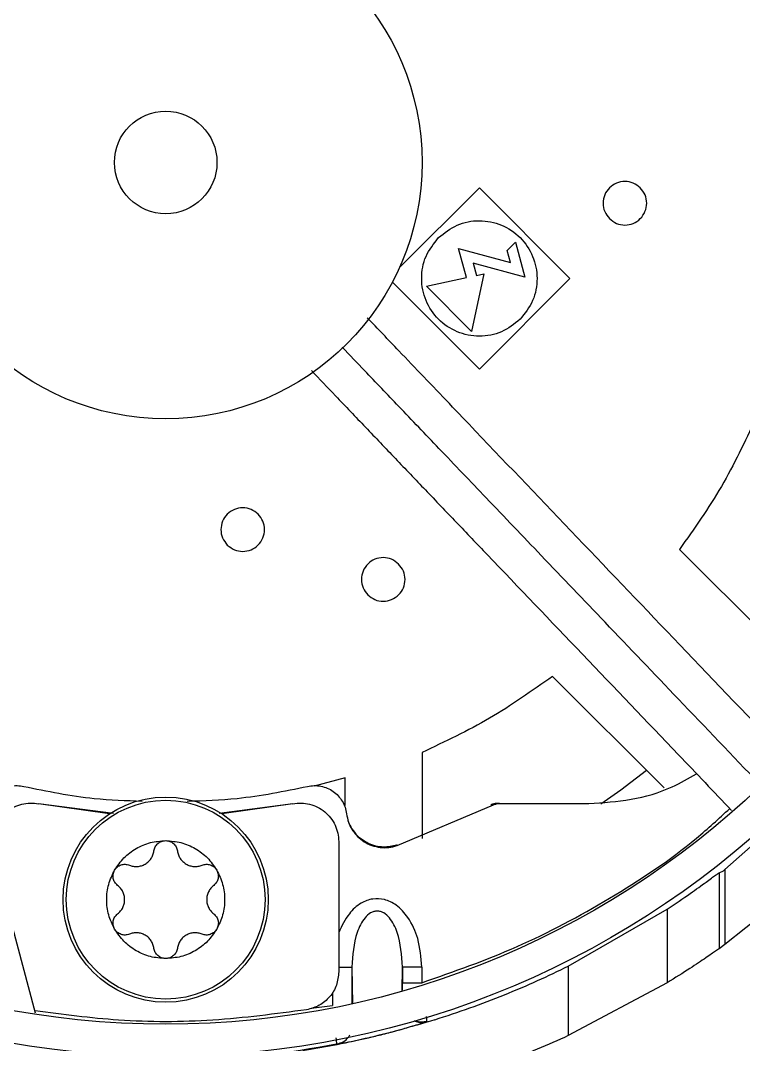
# Model space of a CAD drawing. Header units: inches. Extents: x 1229 to 1453, y -1023 to -720.
# Drawn here: x 1253.728 to 1255.949, y -747.97 to -744.825 of the extents above; entities that cross this region are included whole.
import ezdxf

# ---------------------------------------------------------------- set-up
doc = ezdxf.new("R2010")
doc.units = ezdxf.units.IN
doc.header["$MEASUREMENT"] = 0

msp = doc.modelspace()

# ---------------------------------------------------------------- linework, layer by layer
at = {"color": 18, "linetype": 'Continuous', "lineweight": 25, "true_color": 0x000000}
for p, q in [((1254.8919, -745.5839), (1255.1372, -745.3386)), ((1255.1372, -745.3386), (1255.4156, -745.617)), ((1255.2228, -745.5314), (1255.2486, -745.5057)), ((1255.2486, -745.5057), (1255.2772, -745.6126)), ((1255.0973, -745.6145), (1255.0734, -745.5254)), ((1255.0734, -745.5254), (1255.2327, -745.5681)), ((1255.2327, -745.5681), (1255.2228, -745.5314)), ((1255.118, -745.5699), (1255.1282, -745.608)), ((1255.2772, -745.6126), (1255.118, -745.5699)), ((1255.1511, -745.6031), (1255.1136, -745.7799)), ((1255.1282, -745.608), (1255.1511, -745.6031)), ((1255.1372, -745.8954), (1254.8702, -745.6284)), ((1254.9744, -745.6407), (1255.0973, -745.6145)), ((1255.4156, -745.617), (1255.1372, -745.8954)), ((1255.1136, -745.7799), (1254.9744, -745.6407)), ((1255.7519, -746.4491), (1256.0948, -746.792)), ((1255.7049, -747.1816), (1255.3622, -746.8389)), ((1254.9613, -747.0725), (1254.9613, -747.3371)), ((1254.725, -747.1506), (1254.6298, -747.1758)), ((1254.725, -747.2357), (1254.725, -747.1506)), ((1254.0011, -747.2612), (1253.7834, -747.2303)), ((1254.0135, -747.2605), (1253.7834, -747.2303)), ((1254.5643, -747.2303), (1254.3386, -747.26)), ((1254.5643, -747.2303), (1254.3466, -747.2612)), ((1254.8845, -747.3588), (1255.181, -747.2337)), ((1255.1729, -747.2336), (1255.181, -747.2337)), ((1255.1991, -747.2293), (1255.1906, -747.2293)), ((1255.1991, -747.2293), (1255.4731, -747.2293)), ((1254.7054, -747.3462), (1254.7054, -747.7463)), ((1254.8845, -747.3588), (1254.8842, -747.3568)), ((1255.9969, -747.3394), (1255.8912, -747.4322)), ((1255.8734, -747.442), (1255.8868, -747.4357)), ((1255.8734, -747.442), (1255.8734, -747.6754)), ((1255.8868, -747.4357), (1255.8912, -747.4322)), ((1255.8912, -747.4322), (1255.8912, -747.6627)), ((1253.7744, -747.8728), (1253.6644, -747.4648)), ((1256.1265, -747.4751), (1255.8912, -747.6627)), ((1255.4102, -747.729), (1255.714, -747.5541)), ((1255.714, -747.5541), (1255.714, -747.7801)), ((1255.8912, -747.6627), (1255.8734, -747.6754)), ((1254.7054, -747.7317), (1254.7457, -747.7317)), ((1254.7457, -747.7317), (1254.7474, -747.8444)), ((1254.7457, -747.7317), (1254.7457, -747.8448)), ((1254.9001, -747.8058), (1254.9012, -747.7317)), ((1254.9012, -747.7317), (1254.9012, -747.7797)), ((1254.9602, -747.7317), (1254.9602, -747.7797)), ((1255.4102, -747.729), (1255.4102, -747.9423)), ((1254.9011, -747.8015), (1254.9012, -747.7797)), ((1255.714, -747.7801), (1255.4102, -747.9423)), ((1254.6867, -747.8101), (1254.6867, -747.8493)), ((1254.6202, -747.858), (1254.6867, -747.8493)), ((1254.9764, -747.8983), (1254.9758, -747.8989)), ((1254.699, -747.9673), (1254.7006, -747.9678))]:
    msp.add_line(p, q, dxfattribs=at)
at = {"color": 18, "linetype": 'Continuous', "lineweight": 25, "true_color": 0x000000, "flags": 128}
msp.add_lwpolyline([(1255.5099, -747.2308), (1255.5721, -747.1872), (1255.6508, -747.1275)], dxfattribs=at)
at = {"color": 18, "linetype": 'Continuous', "lineweight": 25, "true_color": 0x000000}
for centre, radius in [((1254.1739, -745.2608), 11.7126), ((1254.1739, -745.2608), 8.5704), ((1254.1739, -745.2608), 8.472), ((1254.1739, -745.2608), 6.6478), ((1254.1739, -745.2608), 6.5493), ((1254.1739, -745.2608), 4.7037), ((1254.1739, -745.2608), 4.6053), ((1254.1739, -745.2608), 2.745), ((1254.1739, -745.2608), 2.6465), ((1254.1739, -745.2608), 0.7874), ((1254.1739, -745.2608), 0.1575), ((1254.1739, -747.5246), 0.315), ((1254.1739, -747.5246), 0.3053)]:
    msp.add_circle(centre, radius, dxfattribs=at)
msp.add_arc((1254.1739, -745.2608), 2.7569, 262.2932, 280.98, dxfattribs=at)
for points, knots in [([(1242.4643, -745.2608), (1242.4692, -745.0053), (1242.4788, -744.4944), (1242.5568, -743.7313), (1242.681, -742.9748), (1242.8553, -742.228), (1243.0778, -741.4942), (1243.3479, -740.7766), (1243.6644, -740.0781), (1244.0259, -739.4019), (1244.4308, -738.7507), (1244.8774, -738.1274), (1245.3639, -737.5347), (1245.8881, -736.975), (1246.4477, -736.4508), (1247.0405, -735.9644), (1247.6637, -735.5177), (1248.3149, -735.1128), (1248.9912, -734.7513), (1249.6896, -734.4349), (1250.4073, -734.1648), (1251.141, -733.9422), (1251.8878, -733.7681), (1252.6444, -733.6432), (1253.4075, -733.568), (1254.1739, -733.5429), (1254.9402, -733.568), (1255.7033, -733.6432), (1256.4599, -733.7681), (1257.2067, -733.9422), (1257.9404, -734.1648), (1258.6581, -734.4349), (1259.3565, -734.7513), (1260.0328, -735.1128), (1260.684, -735.5177), (1261.3073, -735.9644), (1261.9, -736.4508), (1262.4597, -736.975), (1262.9838, -737.5347), (1263.4703, -738.1274), (1263.9169, -738.7507), (1264.3218, -739.4019), (1264.6833, -740.0781), (1264.9998, -740.7766), (1265.2699, -741.4942), (1265.4924, -742.228), (1265.6667, -742.9748), (1265.7909, -743.7313), (1265.8689, -744.4944), (1265.8786, -745.0053), (1265.8834, -745.2608)], [0, 0, 0, 0, 0.020833, 0.041667, 0.0625, 0.083333, 0.104167, 0.125, 0.145833, 0.166667, 0.1875, 0.208333, 0.229167, 0.25, 0.270833, 0.291667, 0.3125, 0.333333, 0.354167, 0.375, 0.395833, 0.416667, 0.4375, 0.458333, 0.479167, 0.5, 0.520833, 0.541667, 0.5625, 0.583333, 0.604167, 0.625, 0.645833, 0.666667, 0.6875, 0.708333, 0.729167, 0.75, 0.770833, 0.791667, 0.8125, 0.833333, 0.854167, 0.875, 0.895833, 0.916667, 0.9375, 0.958333, 0.979167, 1, 1, 1, 1]), ([(1265.8834, -745.2608), (1265.8786, -745.5163), (1265.8689, -746.0272), (1265.7909, -746.7903), (1265.6667, -747.5468), (1265.4924, -748.2936), (1265.2699, -749.0274), (1264.9998, -749.745), (1264.6833, -750.4435), (1264.3218, -751.1197), (1263.9169, -751.7709), (1263.4703, -752.3942), (1262.9838, -752.9869), (1262.4597, -753.5466), (1261.9, -754.0708), (1261.3073, -754.5572), (1260.684, -755.0039), (1260.0328, -755.4088), (1259.3565, -755.7703), (1258.6581, -756.0867), (1257.9404, -756.3568), (1257.2067, -756.5794), (1256.4599, -756.7535), (1255.7033, -756.8784), (1254.9402, -756.9536), (1254.1739, -756.9787), (1253.4075, -756.9536), (1252.6444, -756.8784), (1251.8878, -756.7535), (1251.141, -756.5794), (1250.4073, -756.3568), (1249.6896, -756.0867), (1248.9912, -755.7702), (1248.3149, -755.4088), (1247.6637, -755.0039), (1247.0405, -754.5572), (1246.4477, -754.0708), (1245.8881, -753.5466), (1245.3639, -752.9869), (1244.8774, -752.3942), (1244.4308, -751.7709), (1244.0259, -751.1197), (1243.6644, -750.4435), (1243.3479, -749.745), (1243.0778, -749.0274), (1242.8553, -748.2936), (1242.681, -747.5468), (1242.5568, -746.7903), (1242.4788, -746.0272), (1242.4692, -745.5163), (1242.4643, -745.2608)], [0, 0, 0, 0, 0.020833, 0.041667, 0.0625, 0.083333, 0.104167, 0.125, 0.145833, 0.166667, 0.1875, 0.208333, 0.229167, 0.25, 0.270833, 0.291667, 0.3125, 0.333333, 0.354167, 0.375, 0.395833, 0.416667, 0.4375, 0.458333, 0.479167, 0.5, 0.520833, 0.541667, 0.5625, 0.583333, 0.604167, 0.625, 0.645833, 0.666667, 0.6875, 0.708333, 0.729167, 0.75, 0.770833, 0.791667, 0.8125, 0.833333, 0.854167, 0.875, 0.895833, 0.916667, 0.9375, 0.958333, 0.979167, 1, 1, 1, 1]), ([(1255.6315, -745.3387), (1255.6246, -745.3333), (1255.6108, -745.3223), (1255.5841, -745.3175), (1255.5579, -745.3226), (1255.5356, -745.3375), (1255.5207, -745.3598), (1255.5156, -745.386), (1255.5204, -745.4127), (1255.5314, -745.4265), (1255.5368, -745.4334)], [0, 0, 0, 0, 0.124991, 0.250006, 0.374998, 0.499989, 0.624997, 0.749994, 0.874992, 1, 1, 1, 1]), ([(1255.5368, -745.4334), (1255.5438, -745.4389), (1255.5576, -745.4498), (1255.5843, -745.4547), (1255.6104, -745.4495), (1255.6327, -745.4346), (1255.6476, -745.4123), (1255.6528, -745.3862), (1255.6479, -745.3595), (1255.637, -745.3457), (1255.6315, -745.3387)], [0, 0, 0, 0, 0.124991, 0.249983, 0.374998, 0.499989, 0.624997, 0.749994, 0.874992, 1, 1, 1, 1]), ([(1255.0119, -745.4917), (1255.0302, -745.4772), (1255.0668, -745.4482), (1255.1374, -745.4355), (1255.2067, -745.449), (1255.2657, -745.4885), (1255.3052, -745.5475), (1255.3188, -745.6168), (1255.306, -745.6874), (1255.277, -745.724), (1255.2625, -745.7423)], [0, 0, 0, 0, 0.125002, 0.250003, 0.375004, 0.5, 0.624999, 0.75, 0.875, 1, 1, 1, 1]), ([(1255.2625, -745.7423), (1255.2442, -745.7568), (1255.2076, -745.7858), (1255.137, -745.7986), (1255.0677, -745.785), (1255.0087, -745.7455), (1254.9692, -745.6865), (1254.9557, -745.6172), (1254.9684, -745.5466), (1254.9974, -745.51), (1255.0119, -745.4917)], [0, 0, 0, 0, 0.124997, 0.249999, 0.375001, 0.500004, 0.625001, 0.750002, 0.875004, 1, 1, 1, 1]), ([(1256.0832, -747.0878), (1255.9732, -746.9727), (1255.7581, -746.7477), (1255.4388, -746.4136), (1255.2028, -746.1666), (1255.0457, -746.0022), (1254.9672, -745.92), (1254.8831, -745.832), (1254.8252, -745.7714), (1254.7927, -745.7375)], [0, 0, 0, 0, 0.256103, 0.500516, 0.742267, 0.804636, 0.865497, 0.924706, 1, 1, 1, 1]), ([(1255.9976, -747.1692), (1255.9147, -747.0825), (1255.7566, -746.9171), (1255.5332, -746.6833), (1255.3363, -746.4772), (1255.1662, -746.2992), (1255.0202, -746.1464), (1254.8958, -746.0163), (1254.797, -745.9129), (1254.7393, -745.8525), (1254.7164, -745.8285)], [0, 0, 0, 0, 0.1943214, 0.3704577, 0.5233705, 0.6554348, 0.7687193, 0.8650902, 0.9463458, 1, 1, 1, 1]), ([(1254.6215, -745.9002), (1254.6461, -745.9259), (1254.7014, -745.9838), (1254.7874, -746.0737), (1254.8794, -746.1701), (1254.9723, -746.2673), (1255.0663, -746.3657), (1255.2271, -746.5339), (1255.4546, -746.772), (1255.7048, -747.0338), (1255.8575, -747.1936), (1255.9119, -747.2505)], [0, 0, 0, 0, 0.057144, 0.128522, 0.199601, 0.271053, 0.344335, 0.418101, 0.644545, 0.873366, 1, 1, 1, 1]), ([(1255.9856, -746.0482), (1255.9526, -746.1185), (1255.8865, -746.259), (1255.7968, -746.3857), (1255.7519, -746.4491)], [0, 0, 0, 0, 0.499998, 1, 1, 1, 1]), ([(1254.4578, -746.3409), (1254.4509, -746.3355), (1254.4371, -746.3245), (1254.4104, -746.3197), (1254.3842, -746.3248), (1254.3619, -746.3397), (1254.347, -746.362), (1254.3419, -746.3882), (1254.3467, -746.4149), (1254.3577, -746.4287), (1254.3632, -746.4356)], [0, 0, 0, 0, 0.124991, 0.250006, 0.374998, 0.499989, 0.624997, 0.749994, 0.874992, 1, 1, 1, 1]), ([(1254.3632, -746.4356), (1254.3701, -746.4411), (1254.3839, -746.452), (1254.4106, -746.4569), (1254.4367, -746.4517), (1254.459, -746.4368), (1254.474, -746.4145), (1254.4791, -746.3884), (1254.4743, -746.3617), (1254.4633, -746.3479), (1254.4578, -746.3409)], [0, 0, 0, 0, 0.124991, 0.249983, 0.374998, 0.499989, 0.624997, 0.749995, 0.874992, 1, 1, 1, 1]), ([(1254.8893, -746.4941), (1254.8824, -746.4886), (1254.8686, -746.4776), (1254.8419, -746.4728), (1254.8157, -746.4779), (1254.7934, -746.4928), (1254.7785, -746.5151), (1254.7734, -746.5413), (1254.7782, -746.568), (1254.7892, -746.5818), (1254.7947, -746.5887)], [0, 0, 0, 0, 0.125009, 0.250002, 0.374995, 0.500005, 0.625, 0.750002, 0.875004, 1, 1, 1, 1]), ([(1254.7947, -746.5887), (1254.8016, -746.5942), (1254.8154, -746.6052), (1254.8421, -746.61), (1254.8682, -746.6048), (1254.8905, -746.5899), (1254.9055, -746.5676), (1254.9106, -746.5415), (1254.9058, -746.5148), (1254.8948, -746.501), (1254.8893, -746.4941)], [0, 0, 0, 0, 0.12501, 0.250004, 0.374998, 0.500009, 0.625006, 0.750004, 0.875003, 1, 1, 1, 1]), ([(1255.3622, -746.8389), (1255.2988, -746.8837), (1255.172, -746.9734), (1255.0315, -747.0395), (1254.9613, -747.0725)], [0, 0, 0, 0, 0.500001, 1, 1, 1, 1]), ([(1255.4731, -747.2293), (1255.5168, -747.2266), (1255.6042, -747.2213), (1255.7171, -747.1884), (1255.7798, -747.1523), (1255.8045, -747.1381)], [0, 0, 0, 0, 0.3772621, 0.7545263, 1, 1, 1, 1]), ([(1253.6184, -747.261), (1253.6196, -747.2542), (1253.6221, -747.2407), (1253.6311, -747.222), (1253.6434, -747.2054), (1253.659, -747.1918), (1253.6771, -747.1816), (1253.6969, -747.1757), (1253.7176, -747.1735), (1253.7311, -747.1758), (1253.7379, -747.1769)], [0, 0, 0, 0, 0.124972, 0.25001, 0.374947, 0.500009, 0.624949, 0.75001, 0.874956, 1, 1, 1, 1]), ([(1253.7379, -747.1769), (1253.8098, -747.1916), (1253.93, -747.2161), (1254.0524, -747.2202), (1254.1015, -747.2218)], [0, 0, 0, 0, 0.59872, 1, 1, 1, 1]), ([(1254.2403, -747.2221), (1254.2914, -747.2205), (1254.4158, -747.2163), (1254.5379, -747.1915), (1254.6098, -747.1769)], [0, 0, 0, 0, 0.410746, 1, 1, 1, 1]), ([(1254.6098, -747.1769), (1254.6166, -747.1758), (1254.6302, -747.1735), (1254.6508, -747.1757), (1254.6706, -747.1816), (1254.6887, -747.1918), (1254.7043, -747.2053), (1254.7166, -747.222), (1254.7257, -747.2407), (1254.7281, -747.2542), (1254.7293, -747.261)], [0, 0, 0, 0, 0.124957, 0.249986, 0.374922, 0.499987, 0.624919, 0.749987, 0.874963, 1, 1, 1, 1]), ([(1253.6424, -747.3462), (1253.6429, -747.3375), (1253.644, -747.3201), (1253.6529, -747.2953), (1253.6666, -747.273), (1253.6849, -747.2542), (1253.7069, -747.2398), (1253.7315, -747.2308), (1253.7575, -747.2269), (1253.7748, -747.2292), (1253.7834, -747.2303)], [0, 0, 0, 0, 0.125001, 0.250007, 0.375006, 0.500011, 0.625006, 0.750002, 0.875009, 1, 1, 1, 1]), ([(1254.5643, -747.2303), (1254.5729, -747.2292), (1254.5902, -747.2269), (1254.6162, -747.2308), (1254.6408, -747.2398), (1254.6628, -747.2542), (1254.6811, -747.273), (1254.6948, -747.2953), (1254.7037, -747.3201), (1254.7048, -747.3375), (1254.7054, -747.3462)], [0, 0, 0, 0, 0.1250108, 0.2500147, 0.3750084, 0.5000003, 0.6250025, 0.7499986, 0.8750015, 1, 1, 1, 1]), ([(1255.1906, -747.2293), (1255.1875, -747.2295), (1255.1814, -747.2299), (1255.1757, -747.2324), (1255.1729, -747.2336)], [0, 0, 0, 0, 0.4999258, 1, 1, 1, 1]), ([(1255.181, -747.2337), (1255.1838, -747.2324), (1255.1896, -747.2298), (1255.1959, -747.2295), (1255.1991, -747.2293)], [0, 0, 0, 0, 0.499811, 1, 1, 1, 1]), ([(1254.7293, -747.261), (1254.731, -747.2696), (1254.7342, -747.2869), (1254.7461, -747.3106), (1254.7626, -747.3312), (1254.7832, -747.3477), (1254.807, -747.3592), (1254.8327, -747.3651), (1254.8591, -747.3656), (1254.876, -747.361), (1254.8845, -747.3588)], [0, 0, 0, 0, 0.125208, 0.250383, 0.3755, 0.500527, 0.625481, 0.750346, 0.875187, 1, 1, 1, 1]), ([(1254.9602, -747.7797), (1255.0589, -747.7453), (1255.2584, -747.6756), (1255.5402, -747.5238), (1255.7593, -747.3801), (1255.8727, -747.2757), (1255.9063, -747.2447)], [0, 0, 0, 0, 0.2857913, 0.5780338, 0.8747466, 1, 1, 1, 1]), ([(1254.7787, -747.3413), (1254.7774, -747.3406), (1254.7692, -747.3358), (1254.7569, -747.3228), (1254.7427, -747.3038), (1254.737, -747.2895), (1254.7343, -747.2825)], [0, 0, 0, 0, 0.056332, 0.380798, 0.697074, 1, 1, 1, 1]), ([(1254.7345, -747.2831), (1254.7346, -747.2832), (1254.7365, -747.2917), (1254.7455, -747.3074), (1254.76, -747.3276), (1254.7731, -747.3371), (1254.7789, -747.3413)], [0, 0, 0, 0, 0.006958, 0.351127, 0.713593, 1, 1, 1, 1]), ([(1254.017, -747.434), (1254.026, -747.4209), (1254.0438, -747.3947), (1254.0824, -747.3662), (1254.1264, -747.3471), (1254.158, -747.3447), (1254.1739, -747.3435)], [0, 0, 0, 0, 0.25, 0.500009, 0.750001, 1, 1, 1, 1]), ([(1254.1379, -747.375), (1254.1389, -747.3707), (1254.141, -747.3622), (1254.1495, -747.3519), (1254.1608, -747.3448), (1254.1695, -747.3439), (1254.1739, -747.3435)], [0, 0, 0, 0, 0.25002, 0.500039, 0.749992, 1, 1, 1, 1]), ([(1254.1739, -747.3435), (1254.1782, -747.3439), (1254.1869, -747.3448), (1254.1982, -747.3519), (1254.2067, -747.3622), (1254.2088, -747.3707), (1254.2098, -747.375)], [0, 0, 0, 0, 0.249996, 0.5000136, 0.7500207, 1, 1, 1, 1]), ([(1254.1739, -747.3435), (1254.1897, -747.3447), (1254.2213, -747.3471), (1254.2653, -747.3662), (1254.3039, -747.3947), (1254.3218, -747.4209), (1254.3307, -747.434)], [0, 0, 0, 0, 0.250018, 0.500003, 0.750006, 1, 1, 1, 1]), ([(1254.8843, -747.3573), (1254.8703, -747.3604), (1254.8486, -747.3652), (1254.8186, -747.3605), (1254.7968, -747.3534), (1254.7843, -747.3451), (1254.7787, -747.3413)], [0, 0, 0, 0, 0.384942, 0.596379, 0.815696, 1, 1, 1, 1]), ([(1254.7789, -747.3413), (1254.7806, -747.3426), (1254.7893, -747.3499), (1254.8087, -747.3577), (1254.8348, -747.3635), (1254.8606, -747.3632), (1254.8765, -747.3589), (1254.8842, -747.3568)], [0, 0, 0, 0, 0.057973, 0.309073, 0.553272, 0.784913, 1, 1, 1, 1]), ([(1254.0623, -747.4186), (1254.0663, -747.42), (1254.0742, -747.4227), (1254.087, -747.4232), (1254.0994, -747.4209), (1254.1111, -747.4159), (1254.1213, -747.4083), (1254.1295, -747.3986), (1254.1354, -747.3874), (1254.1371, -747.3791), (1254.1379, -747.375)], [0, 0, 0, 0, 0.12501, 0.250004, 0.375012, 0.500011, 0.625011, 0.750021, 0.875002, 1, 1, 1, 1]), ([(1254.2098, -747.375), (1254.2106, -747.3791), (1254.2123, -747.3874), (1254.2182, -747.3986), (1254.2264, -747.4083), (1254.2366, -747.4159), (1254.2483, -747.4209), (1254.2607, -747.4232), (1254.2735, -747.4227), (1254.2815, -747.42), (1254.2854, -747.4186)], [0, 0, 0, 0, 0.125008, 0.249987, 0.374996, 0.499995, 0.624992, 0.749999, 0.874992, 1, 1, 1, 1]), ([(1254.017, -747.434), (1254.0196, -747.4305), (1254.0247, -747.4234), (1254.0365, -747.4172), (1254.0497, -747.4149), (1254.0581, -747.4174), (1254.0623, -747.4186)], [0, 0, 0, 0, 0.24999, 0.499994, 0.749963, 1, 1, 1, 1]), ([(1254.2854, -747.4186), (1254.2896, -747.4174), (1254.298, -747.4149), (1254.3112, -747.4172), (1254.323, -747.4234), (1254.3281, -747.4305), (1254.3307, -747.434)], [0, 0, 0, 0, 0.249948, 0.500007, 0.750011, 1, 1, 1, 1]), ([(1254.017, -747.6151), (1254.0101, -747.6008), (1253.9964, -747.5722), (1253.9909, -747.5246), (1253.9964, -747.4769), (1254.0101, -747.4483), (1254.017, -747.434)], [0, 0, 0, 0, 0.25, 0.5, 0.75, 1, 1, 1, 1]), ([(1254.0263, -747.4809), (1254.0231, -747.4779), (1254.0168, -747.4719), (1254.0122, -747.4594), (1254.0117, -747.446), (1254.0152, -747.438), (1254.017, -747.434)], [0, 0, 0, 0, 0.24999, 0.499996, 0.749992, 1, 1, 1, 1]), ([(1254.3307, -747.434), (1254.3325, -747.438), (1254.336, -747.446), (1254.3356, -747.4594), (1254.3309, -747.4719), (1254.3246, -747.4779), (1254.3214, -747.4809)], [0, 0, 0, 0, 0.250008, 0.500004, 0.75001, 1, 1, 1, 1]), ([(1254.3307, -747.434), (1254.3376, -747.4483), (1254.3513, -747.4769), (1254.3568, -747.5246), (1254.3513, -747.5722), (1254.3376, -747.6008), (1254.3307, -747.6151)], [0, 0, 0, 0, 0.25, 0.5, 0.75, 1, 1, 1, 1]), ([(1255.714, -747.5541), (1255.7386, -747.5375), (1255.7852, -747.5058), (1255.8343, -747.4702), (1255.8654, -747.4473), (1255.8708, -747.4437), (1255.8734, -747.442)], [0, 0, 0, 0, 0.289962, 0.549996, 0.782911, 1, 1, 1, 1]), ([(1254.0263, -747.5682), (1254.0295, -747.5655), (1254.0358, -747.5599), (1254.0426, -747.5491), (1254.0469, -747.5372), (1254.0483, -747.5246), (1254.0469, -747.512), (1254.0426, -747.5), (1254.0358, -747.4892), (1254.0295, -747.4837), (1254.0263, -747.4809)], [0, 0, 0, 0, 0.125012, 0.250004, 0.375001, 0.500001, 0.624999, 0.749996, 0.874989, 1, 1, 1, 1]), ([(1254.3214, -747.4809), (1254.3182, -747.4837), (1254.3119, -747.4892), (1254.3051, -747.5), (1254.3008, -747.512), (1254.2994, -747.5246), (1254.3008, -747.5372), (1254.3051, -747.5491), (1254.3119, -747.5599), (1254.3182, -747.5655), (1254.3214, -747.5682)], [0, 0, 0, 0, 0.1250108, 0.2500039, 0.375001, 0.4999994, 0.6249992, 0.7499963, 0.8749882, 1, 1, 1, 1]), ([(1254.9602, -747.7317), (1254.958, -747.7022), (1254.9539, -747.6487), (1254.9239, -747.583), (1254.8866, -747.5417), (1254.8476, -747.5223), (1254.8088, -747.5203), (1254.7699, -747.5352), (1254.7311, -747.5705), (1254.7148, -747.6056), (1254.7054, -747.6258)], [0, 0, 0, 0, 0.200491, 0.362856, 0.481729, 0.572279, 0.652474, 0.738947, 0.849163, 1, 1, 1, 1]), ([(1254.017, -747.6151), (1254.0152, -747.6111), (1254.0117, -747.6031), (1254.0122, -747.5898), (1254.0168, -747.5773), (1254.0231, -747.5713), (1254.0263, -747.5682)], [0, 0, 0, 0, 0.250008, 0.500004, 0.75001, 1, 1, 1, 1]), ([(1254.3214, -747.5682), (1254.3246, -747.5713), (1254.3309, -747.5773), (1254.3356, -747.5898), (1254.336, -747.6031), (1254.3325, -747.6111), (1254.3307, -747.6151)], [0, 0, 0, 0, 0.24999, 0.499996, 0.749992, 1, 1, 1, 1]), ([(1254.9012, -747.7317), (1254.8988, -747.6955), (1254.8954, -747.6425), (1254.8685, -747.5867), (1254.8476, -747.5668), (1254.834, -747.5608), (1254.8235, -747.5592), (1254.8129, -747.5608), (1254.7993, -747.5668), (1254.7784, -747.5867), (1254.7515, -747.6425), (1254.7481, -747.6955), (1254.7457, -747.7317)], [0, 0, 0, 0, 0.268251, 0.392859, 0.448852, 0.475302, 0.500005, 0.524697, 0.551147, 0.607141, 0.731748, 1, 1, 1, 1]), ([(1254.1739, -747.7057), (1254.158, -747.7045), (1254.1264, -747.7021), (1254.0824, -747.683), (1254.0438, -747.6544), (1254.026, -747.6282), (1254.017, -747.6151)], [0, 0, 0, 0, 0.249999, 0.499991, 0.75, 1, 1, 1, 1]), ([(1254.0623, -747.6305), (1254.0581, -747.6318), (1254.0497, -747.6342), (1254.0365, -747.632), (1254.0247, -747.6258), (1254.0196, -747.6187), (1254.017, -747.6151)], [0, 0, 0, 0, 0.250037, 0.500007, 0.75001, 1, 1, 1, 1]), ([(1254.3307, -747.6151), (1254.3218, -747.6282), (1254.3039, -747.6544), (1254.2653, -747.683), (1254.2213, -747.7021), (1254.1897, -747.7045), (1254.1739, -747.7057)], [0, 0, 0, 0, 0.249994, 0.499997, 0.749982, 1, 1, 1, 1]), ([(1254.3307, -747.6151), (1254.3281, -747.6187), (1254.323, -747.6258), (1254.3112, -747.632), (1254.298, -747.6342), (1254.2896, -747.6318), (1254.2854, -747.6305)], [0, 0, 0, 0, 0.249989, 0.499992, 0.750051, 1, 1, 1, 1]), ([(1254.1379, -747.6742), (1254.1371, -747.6701), (1254.1354, -747.6618), (1254.1295, -747.6505), (1254.1213, -747.6409), (1254.1111, -747.6333), (1254.0994, -747.6282), (1254.087, -747.626), (1254.0742, -747.6265), (1254.0663, -747.6292), (1254.0623, -747.6305)], [0, 0, 0, 0, 0.124998, 0.24998, 0.37499, 0.49999, 0.624988, 0.749996, 0.87499, 1, 1, 1, 1]), ([(1254.2854, -747.6305), (1254.2815, -747.6292), (1254.2735, -747.6265), (1254.2607, -747.626), (1254.2483, -747.6282), (1254.2366, -747.6333), (1254.2264, -747.6409), (1254.2182, -747.6505), (1254.2123, -747.6618), (1254.2106, -747.6701), (1254.2098, -747.6742)], [0, 0, 0, 0, 0.125008, 0.250001, 0.375007, 0.500004, 0.625003, 0.750012, 0.874992, 1, 1, 1, 1]), ([(1254.1739, -747.7057), (1254.1695, -747.7052), (1254.1608, -747.7043), (1254.1495, -747.6972), (1254.141, -747.6869), (1254.1389, -747.6784), (1254.1379, -747.6742)], [0, 0, 0, 0, 0.249989, 0.5, 0.75, 1, 1, 1, 1]), ([(1254.2098, -747.6742), (1254.2088, -747.6784), (1254.2067, -747.6869), (1254.1982, -747.6972), (1254.1869, -747.7043), (1254.1782, -747.7052), (1254.1739, -747.7057)], [0, 0, 0, 0, 0.25, 0.50003, 0.75007, 1, 1, 1, 1]), ([(1255.8734, -747.6754), (1255.8708, -747.6773), (1255.8653, -747.6811), (1255.8338, -747.7029), (1255.7847, -747.7359), (1255.7382, -747.7649), (1255.714, -747.7801)], [0, 0, 0, 0, 0.221669, 0.457485, 0.716369, 1, 1, 1, 1]), ([(1254.7054, -747.7463), (1254.7039, -747.7602), (1254.7011, -747.7879), (1254.679, -747.8241), (1254.6469, -747.8518), (1254.62, -747.8592), (1254.6066, -747.8629)], [0, 0, 0, 0, 0.250004, 0.500009, 0.750019, 1, 1, 1, 1]), ([(1254.9602, -747.7317), (1254.9529, -747.7317), (1254.9416, -747.7317), (1254.9279, -747.7317), (1254.9185, -747.7317), (1254.9109, -747.7317), (1254.9035, -747.7317), (1254.9021, -747.7317), (1254.9012, -747.7317)], [0, 0, 0, 0, 0.239704, 0.368512, 0.500026, 0.631505, 0.760303, 1, 1, 1, 1]), ([(1255.0006, -747.8934), (1255.0366, -747.8816), (1255.1095, -747.8578), (1255.2156, -747.817), (1255.318, -747.7734), (1255.3794, -747.7438), (1255.4102, -747.729)], [0, 0, 0, 0, 0.242299, 0.490981, 0.744693, 1, 1, 1, 1]), ([(1254.9012, -747.7797), (1254.9022, -747.7797), (1254.9042, -747.7797), (1254.9179, -747.7797), (1254.9373, -747.7797), (1254.9526, -747.7797), (1254.9602, -747.7797)], [0, 0, 0, 0, 0.250001, 0.49998, 0.749978, 1, 1, 1, 1]), ([(1254.6066, -747.8629), (1254.5108, -747.8755), (1254.3193, -747.9009), (1254.039, -747.9013), (1253.8579, -747.8775), (1253.7726, -747.8663)], [0, 0, 0, 0, 0.34597, 0.691938, 1, 1, 1, 1]), ([(1255.0006, -747.8934), (1254.9642, -747.9043), (1254.8922, -747.926), (1254.787, -747.9521), (1254.6863, -747.9735), (1254.6258, -747.9837), (1254.5952, -747.9889)], [0, 0, 0, 0, 0.256872, 0.506924, 0.750537, 1, 1, 1, 1]), ([(1254.7006, -747.9678), (1254.7032, -747.9675), (1254.7077, -747.967), (1254.7353, -747.9618), (1254.7612, -747.9565), (1254.781, -747.9522), (1254.802, -747.9474), (1254.8244, -747.9421), (1254.8477, -747.9363), (1254.8827, -747.9272), (1254.9262, -747.9149), (1254.9656, -747.9027), (1254.9723, -747.9002), (1254.9758, -747.8989)], [0, 0, 0, 0, 0.144072, 0.257023, 0.303754, 0.348938, 0.392297, 0.436126, 0.485161, 0.536789, 0.66758, 0.831442, 1, 1, 1, 1]), ([(1254.937, -747.8972), (1254.9413, -747.8986), (1254.9499, -747.9014), (1254.9633, -747.9018), (1254.9717, -747.8998), (1254.9758, -747.8989)], [0, 0, 0, 0, 0.344015, 0.685484, 1, 1, 1, 1]), ([(1254.9764, -747.8983), (1254.9724, -747.8993), (1254.9639, -747.9013), (1254.9508, -747.9009), (1254.9425, -747.8982), (1254.9384, -747.8969)], [0, 0, 0, 0, 0.3211, 0.669696, 1, 1, 1, 1]), ([(1254.9764, -747.8983), (1254.9764, -747.8969), (1254.9763, -747.8952), (1254.9751, -747.8859), (1254.9749, -747.8839)], [0, 0, 0, 0, 0.788272, 1, 1, 1, 1]), ([(1255.4102, -747.9423), (1255.379, -747.9563), (1255.3169, -747.9842), (1255.2131, -748.0254), (1255.1055, -748.0635), (1254.9963, -748.0975), (1254.8883, -748.1265), (1254.784, -748.1504), (1254.6846, -748.1697), (1254.625, -748.1788), (1254.5952, -748.1833)], [0, 0, 0, 0, 0.132116, 0.263421, 0.392324, 0.518202, 0.641212, 0.761977, 0.881315, 1, 1, 1, 1]), ([(1254.6967, -747.9491), (1254.6971, -747.9525), (1254.6984, -747.9649), (1254.6987, -747.9662), (1254.699, -747.9673)], [0, 0, 0, 0, 0.272213, 1, 1, 1, 1]), ([(1254.7006, -747.9678), (1254.7069, -747.9658), (1254.7198, -747.9619), (1254.7334, -747.9512), (1254.7378, -747.9425), (1254.7391, -747.9399)], [0, 0, 0, 0, 0.400641, 0.826223, 1, 1, 1, 1])]:
    msp.add_open_spline(points, degree=3, knots=knots, dxfattribs=at)

doc.saveas('drawing.dxf')
